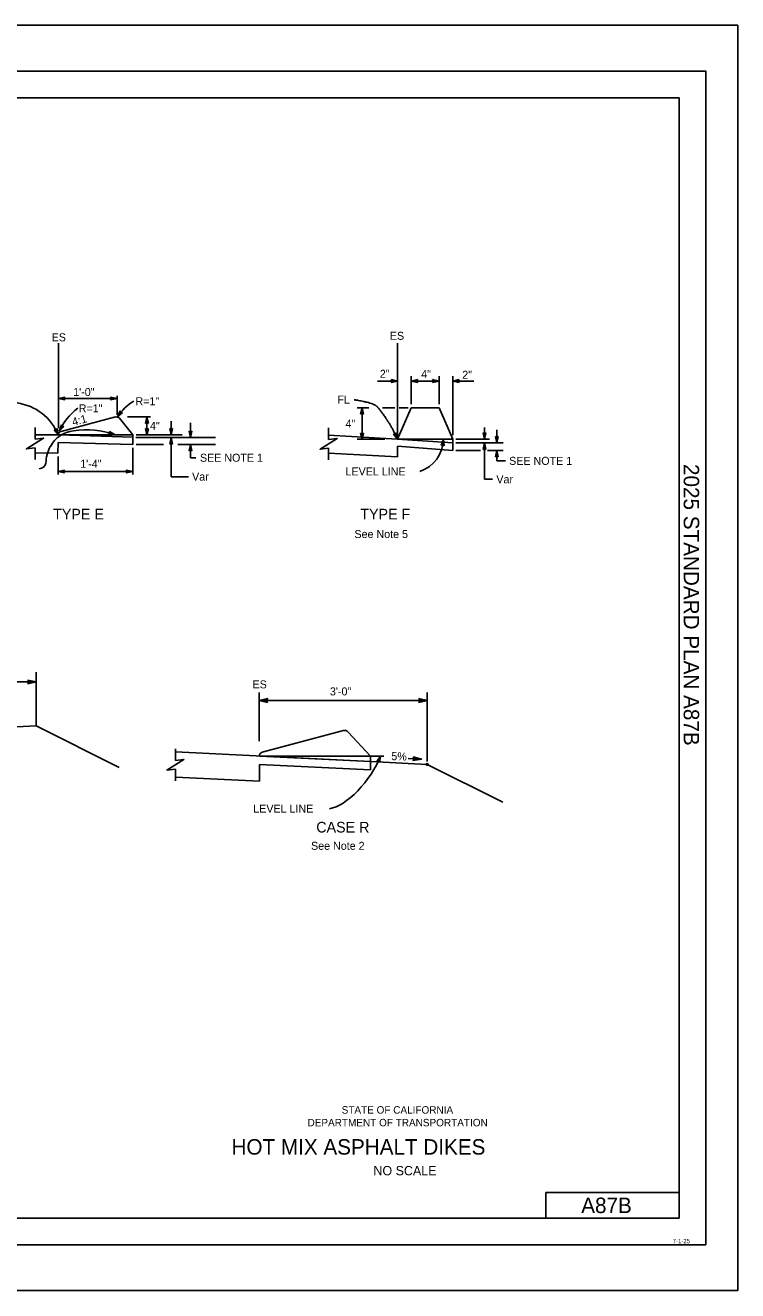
# Model space of a CAD drawing. Extents: x -894 to 866, y -472 to 714.
# Drawn here: x 198 to 866, y -472 to 714 of the extents above; entities that cross this region are included whole.
import ezdxf

# ---------------------------------------------------------------- set-up
doc = ezdxf.new("R2010")
doc.units = 0
for name, color, linetype in [('60 Nongeo Data', 7, 'Continuous'), ('border_INSIDE-BORDER-anno', 7, 'Continuous'), ('border_PLOTTING-ELEMENTS', 7, 'Continuous'), ('border_rw_22x34_Cut_Lines', 7, 'Continuous'), ('border_SHEET', 7, 'Continuous'), ('border_WITHIN-BORDER-anno', 7, 'Continuous'), ('rd_HMA-DIKE', 7, 'Continuous'), ('rd_HMA-DIKE-anno', 7, 'Continuous')]:
    doc.layers.add(name, color=color, linetype=linetype)

msp = doc.modelspace()

# ---------------------------------------------------------------- linework, layer by layer
at = {"layer": '60 Nongeo Data'}
for p, q in [((206.9, 325.6), (206.9, 336.6)), ((482.3, 325.2), (482.3, 336.2)), ((206.9, 306.6), (206.9, 317.6)), ((482.3, 306.2), (482.3, 317.2)), ((338.6, 24.5), (338.6, 35.5)), ((338.6, 5.5), (338.6, 16.5))]:
    msp.add_line(p, q, dxfattribs=at)
for points in [[(206.9, 325.6), (214.9, 326.6), (198.9, 316.6), (206.9, 317.6)], [(482.3, 325.2), (490.3, 326.2), (474.3, 316.2), (482.3, 317.2)], [(338.6, 24.5), (346.6, 25.5), (330.6, 15.5), (338.6, 16.5)]]:
    msp.add_lwpolyline(points, dxfattribs=at)
at = {"layer": 'border_PLOTTING-ELEMENTS'}
for points in [[(-894, -472.4), (866, -472.4), (866, 713.6), (-894, 713.6)], [(-864, 670.6), (836, 670.6), (836, -429.4), (-864, -429.4)]]:
    msp.add_lwpolyline(points, close=True, dxfattribs=at)
at = {"layer": 'border_rw_22x34_Cut_Lines'}
msp.add_lwpolyline([(-864, 670.6), (836, 670.6), (836, -429.4), (-864, -429.4)], close=True, dxfattribs=at)
at = {"layer": 'border_SHEET'}
for p, q in [((-814, 645.6), (811, 645.6)), ((811, 645.6), (811, -404.4)), ((685.9, -404.4), (685.9, -380.4)), ((685.9, -380.4), (810.9, -380.4)), ((811, -404.4), (-814, -404.4))]:
    msp.add_line(p, q, dxfattribs=at)
at = {"layer": 'rd_HMA-DIKE'}
for p, q in [((282.4, 346.5), (230.1, 332.5)), ((286, 345.4), (298.6, 329.7)), ((546.8, 325.7), (559.8, 355)), ((559.8, 355), (585.8, 355)), ((585.8, 355), (598.8, 325.7)), ((228.9, 329.7), (206.9, 329.7)), ((228.4, 312.4), (228.7, 322.4)), ((228.7, 322.4), (298.6, 320.7)), ((298.3, 329.7), (228.9, 329.7)), ((228.9, 329.7), (298.8, 327.4)), ((298.6, 320.7), (298.6, 329.7)), ((482.3, 329.3), (546.9, 325.7)), ((546.9, 325.7), (598.8, 322.1)), ((546.9, 325.7), (598.8, 325.7)), ((598.8, 315.2), (598.8, 325.7)), ((206.9, 313), (228.4, 312.4)), ((482.3, 312.7), (546.8, 309.1)), ((546.8, 319.1), (598.8, 315.2)), ((546.8, 309.1), (546.8, 319.1)), ((132, 53.1), (208.1, 56.9)), ((208.1, 56.9), (285.9, 18)), ((338.6, 32.6), (521.5, 23.5)), ((534, 28.7), (417.3, 28.7)), ((417.3, 20.8), (521.5, 15.6)), ((417.3, 20.8), (417.3, 5)), ((521.5, 23.5), (521.5, 15.6)), ((521.5, 23.5), (574.7, 20.9)), ((574.7, 20.9), (645.6, -14.6)), ((338.6, 8.9), (417.3, 5))]:
    msp.add_line(p, q, dxfattribs=at)
for points in [[(417.3, 28.7), (521.5, 23.5), (521.5, 28.7), (500.6, 51.1), (499.7, 51.9), (498.6, 52.5), (497.5, 52.7), (496.3, 52.5), (420, 32.3), (418.9, 31.8), (418, 30.9), (417.5, 29.8), (417.3, 28.7)], [(427.7, 28.7), (420.6, 28.7)], [(434.8, 28.7), (427.7, 28.7)], [(445.4, 28.7), (438.3, 28.7)], [(452.5, 28.7), (445.4, 28.7)], [(463.1, 28.7), (456, 28.7)], [(470.2, 28.7), (463.1, 28.7)], [(480.8, 28.7), (473.8, 28.7)], [(487.9, 28.7), (480.8, 28.7)], [(498.6, 28.7), (491.5, 28.7)], [(505.7, 28.7), (498.6, 28.7)], [(516.3, 28.7), (509.2, 28.7)], [(523.4, 28.7), (516.3, 28.7)], [(534, 28.7), (526.9, 28.7)]]:
    msp.add_lwpolyline(points, dxfattribs=at)
for radius in [0.787, 0.591, 0.394, 0.197, 0.0492]:
    msp.add_circle((574.7, 20.8), radius, dxfattribs=at)
for centre, radius, start, end in [((283.4, 343.2), 3.38, 38.8845, 107.387), ((231.9, 330.1), 3.02, 126.5127, 186.0831)]:
    msp.add_arc(centre, radius, start, end, dxfattribs=at)
at = {"layer": 'rd_HMA-DIKE-anno'}
for p, q in [((228.9, 336), (228.9, 415.7)), ((546.8, 328.9), (546.8, 415.7)), ((546.8, 380.1), (528.1, 380.1)), ((541.6, 380.1), (540.8, 381.5)), ((540.8, 381.5), (540.8, 381.5)), ((540.8, 381.5), (546.8, 380.1)), ((546.8, 380.1), (540.8, 378.8)), ((540.8, 378.8), (541.6, 380.1)), ((541, 381.1), (545.4, 380.1)), ((545.4, 380.1), (541.1, 379.2)), ((544.1, 380.1), (541.2, 379.5)), ((541.3, 380.8), (544.1, 380.1)), ((541.5, 380.4), (542.7, 380.1)), ((542.7, 380.1), (541.5, 379.9)), ((546.8, 380.1), (546.8, 380.1)), ((559.8, 358.4), (559.8, 384.7)), ((559.8, 380.1), (565.8, 381.5)), ((585.8, 380.1), (559.8, 380.1)), ((565.8, 378.8), (559.8, 380.1)), ((559.8, 380.1), (559.8, 380.1)), ((561.2, 380.1), (565.6, 381.1)), ((565.6, 379.1), (561.2, 380.1)), ((562.6, 380.1), (565.4, 380.8)), ((565.4, 379.5), (562.6, 380.1)), ((564, 380.1), (565.2, 380.4)), ((565.2, 379.9), (564, 380.1)), ((565.8, 381.5), (565, 380.1)), ((565, 380.1), (565.8, 378.8)), ((565.8, 381.5), (565.8, 381.5)), ((580.6, 380.1), (579.8, 381.5)), ((579.8, 381.5), (579.8, 381.5)), ((579.8, 381.5), (585.8, 380.1)), ((585.8, 380.1), (579.8, 378.8)), ((579.8, 378.8), (580.6, 380.1)), ((580, 381.1), (584.4, 380.1)), ((584.4, 380.1), (580.1, 379.2)), ((583.1, 380.1), (580.2, 379.5)), ((580.3, 380.8), (583.1, 380.1)), ((580.5, 380.4), (581.7, 380.1)), ((581.7, 380.1), (580.5, 379.9)), ((585.8, 358.4), (585.8, 384.7)), ((585.8, 380.1), (585.8, 380.1)), ((598.8, 329.3), (598.8, 384.7)), ((598.8, 380.1), (604.8, 381.5)), ((618.6, 380.1), (598.8, 380.1)), ((604.8, 378.8), (598.8, 380.1)), ((598.8, 380.1), (598.8, 380.1)), ((600.2, 380.1), (604.6, 381.1)), ((604.6, 379.1), (600.2, 380.1)), ((601.6, 380.1), (604.4, 380.8)), ((604.4, 379.5), (601.6, 380.1)), ((603, 380.1), (604.2, 380.4)), ((604.2, 379.9), (603, 380.1)), ((604.8, 381.5), (604, 380.1)), ((604, 380.1), (604.8, 378.8)), ((604.8, 381.5), (604.8, 381.5)), ((540.8, 378.8), (540.8, 378.8)), ((565.8, 378.8), (565.8, 378.8)), ((579.8, 378.8), (579.8, 378.8)), ((604.8, 378.8), (604.8, 378.8)), ((228.9, 363.7), (234.9, 365)), ((283.8, 363.7), (228.9, 363.7)), ((234.9, 362.4), (228.9, 363.7)), ((228.9, 363.7), (228.9, 363.7)), ((230.2, 363.7), (234.6, 364.7)), ((234.6, 362.7), (230.2, 363.7)), ((231.6, 363.7), (234.4, 364.3)), ((234.4, 363.1), (231.6, 363.7)), ((233, 363.7), (234.2, 364)), ((234.2, 363.4), (233, 363.7)), ((234.9, 365), (234.1, 363.7)), ((234.1, 363.7), (234.9, 362.4)), ((234.9, 365), (234.9, 365)), ((234.9, 362.4), (234.9, 362.4)), ((278.6, 363.7), (277.8, 365)), ((277.8, 365), (277.8, 365)), ((277.8, 365), (283.8, 363.7)), ((283.8, 363.7), (277.8, 362.4)), ((277.8, 362.4), (278.6, 363.7)), ((277.8, 362.4), (277.8, 362.4)), ((278, 364.7), (282.4, 363.7)), ((282.4, 363.7), (278, 362.7)), ((278.2, 364.3), (281, 363.7)), ((281, 363.7), (278.2, 363.1)), ((278.4, 364), (279.6, 363.7)), ((279.6, 363.7), (278.4, 363.4)), ((283.8, 348.4), (283.8, 366.3)), ((283.8, 363.7), (283.8, 363.7)), ((284.4, 346.6), (286.7, 352.3)), ((288.9, 350.7), (284.4, 346.6)), ((284.4, 346.6), (284.4, 346.6)), ((285.2, 347.7), (286.9, 351.9)), ((288.5, 350.8), (285.2, 347.7)), ((285.9, 348.8), (287, 351.5)), ((288, 350.8), (285.9, 348.8)), ((286.7, 352.3), (286.7, 352.3)), ((286.7, 352.3), (287.3, 350.9)), ((286.7, 350), (287.2, 351.1)), ((287.7, 350.8), (286.7, 350)), ((287.3, 350.9), (288.9, 350.7)), ((288.9, 350.7), (288.9, 350.7)), ((315.2, 346.5), (293.7, 346.5)), ((310.6, 340.2), (311.9, 346.2)), ((310.9, 340.4), (311.9, 344.8)), ((311.9, 342), (311.9, 346.2)), ((311.9, 346.2), (311.9, 346.2)), ((311.9, 346.2), (313.3, 340.2)), ((311.9, 344.8), (312.9, 340.4)), ((520.1, 355), (508.9, 355)), ((512.3, 349), (513.6, 355)), ((513.6, 349.8), (512.3, 349)), ((512.3, 349), (512.3, 349)), ((512.6, 349.2), (513.6, 353.6)), ((513, 349.4), (513.6, 352.2)), ((513.3, 349.6), (513.6, 350.9)), ((513.6, 355), (513.6, 355)), ((513.6, 355), (514.9, 349)), ((513.6, 325.2), (513.6, 355)), ((513.6, 353.6), (514.6, 349.2)), ((513.6, 352.2), (514.2, 349.4)), ((513.6, 350.9), (513.9, 349.6)), ((514.9, 349), (513.6, 349.8)), ((514.9, 349), (514.9, 349)), ((544.3, 355), (532.9, 355)), ((557, 355), (548.5, 355)), ((226.5, 334.4), (225, 334.5)), ((225, 334.5), (225, 334.5)), ((225, 334.5), (228.9, 329.7)), ((225.4, 334.4), (228.2, 330.9)), ((225.8, 334.4), (227.6, 332.2)), ((226.2, 334.4), (227, 333.4)), ((227.4, 335.7), (226.5, 334.4)), ((227, 333.4), (226.7, 334.6)), ((227.6, 332.2), (226.9, 335)), ((228.2, 330.9), (227.2, 335.3)), ((228.9, 329.7), (227.4, 335.7)), ((227.4, 335.7), (227.4, 335.7)), ((229.5, 333.3), (231.8, 339)), ((234, 337.4), (229.5, 333.3)), ((229.5, 333.3), (229.5, 333.3)), ((230.3, 334.4), (232, 338.6)), ((233.6, 337.5), (230.3, 334.4)), ((231.1, 335.5), (232.2, 338.2)), ((233.2, 337.5), (231.1, 335.5)), ((231.8, 339), (231.8, 339)), ((231.8, 339), (232.5, 337.6)), ((231.9, 336.7), (232.3, 337.8)), ((232.8, 337.5), (231.9, 336.7)), ((232.5, 337.6), (234, 337.4)), ((234, 337.4), (234, 337.4)), ((277, 331.4), (276.7, 332.9)), ((276.7, 332.9), (276.7, 332.9)), ((276.7, 332.9), (282, 329.8)), ((276.8, 332.5), (280.7, 330.2)), ((311.9, 341), (310.6, 340.2)), ((310.6, 340.2), (310.6, 340.2)), ((311.9, 329.7), (310.6, 335.7)), ((310.6, 335.7), (310.6, 335.7)), ((310.6, 335.7), (311.9, 334.9)), ((311.9, 331.1), (311, 335.5)), ((311.3, 340.6), (311.9, 343.4)), ((311.9, 332.5), (311.3, 335.3)), ((311.6, 340.8), (311.9, 342)), ((311.9, 333.8), (311.7, 335)), ((311.9, 343.4), (312.5, 340.6)), ((311.9, 342), (312.2, 340.8)), ((311.9, 329.7), (311.9, 342)), ((313.3, 340.2), (311.9, 341)), ((311.9, 334.9), (313.3, 335.7)), ((313.3, 335.7), (311.9, 329.7)), ((312.9, 335.5), (311.9, 331.1)), ((312.5, 335.2), (311.9, 332.5)), ((312.2, 335.1), (311.9, 333.8)), ((313.3, 340.2), (313.3, 340.2)), ((313.3, 335.7), (313.3, 335.7)), ((334.6, 329.7), (333.2, 335.7)), ((333.2, 335.7), (333.2, 335.7)), ((333.2, 335.7), (334.6, 334.9)), ((334.6, 331.1), (333.6, 335.5)), ((334.6, 332.5), (334, 335.3)), ((334.6, 333.8), (334.3, 335)), ((334.6, 329.7), (334.6, 342.5)), ((334.6, 334.9), (335.9, 335.7)), ((335.9, 335.7), (334.6, 329.7)), ((335.6, 335.5), (334.6, 331.1)), ((335.2, 335.2), (334.6, 332.5)), ((334.9, 335.1), (334.6, 333.8)), ((335.9, 335.7), (335.9, 335.7)), ((352.8, 327.1), (351.5, 333.1)), ((351.5, 333.1), (351.5, 333.1)), ((351.5, 333.1), (352.8, 332.3)), ((352.8, 328.5), (351.8, 332.8)), ((352.8, 329.8), (352.2, 332.7)), ((352.8, 331.2), (352.5, 332.4)), ((352.8, 327.1), (352.8, 340.9)), ((352.8, 332.3), (354.1, 333.1)), ((354.1, 333.1), (352.8, 327.1)), ((353.8, 332.8), (352.8, 328.4)), ((353.4, 332.6), (352.8, 329.8)), ((353.1, 332.4), (352.8, 331.2)), ((354.1, 333.1), (354.1, 333.1)), ((628.4, 325.7), (628.4, 336.7)), ((640, 325.7), (640, 334.5)), ((228.9, 329.7), (228.9, 329.7)), ((275.9, 330.3), (277, 331.4)), ((282, 329.8), (275.9, 330.3)), ((275.9, 330.3), (275.9, 330.3)), ((280.7, 330.2), (276.2, 330.6)), ((279.4, 330.6), (276.5, 330.9)), ((278.1, 331.1), (276.8, 331.2)), ((276.9, 332.1), (279.4, 330.6)), ((277, 331.7), (278.1, 331.1)), ((282, 329.8), (282, 329.8)), ((376.2, 327.1), (301.5, 327.1)), ((345, 329.7), (301.9, 329.7)), ((327.4, 320.7), (301.9, 320.7)), ((311.9, 329.7), (311.9, 329.7)), ((333.2, 321.1), (334.6, 327.1)), ((334.6, 321.9), (333.2, 321.1)), ((333.2, 321.1), (333.2, 321.1)), ((333.6, 321.3), (334.6, 325.7)), ((334, 321.5), (334.6, 324.3)), ((334.3, 321.7), (334.6, 322.9)), ((334.6, 329.7), (334.6, 329.7)), ((334.6, 290.5), (334.6, 327.1)), ((334.6, 327.1), (334.6, 327.1)), ((334.6, 327.1), (335.9, 321.1)), ((334.6, 325.7), (335.5, 321.3)), ((334.6, 324.3), (335.2, 321.5)), ((334.6, 322.9), (334.8, 321.7)), ((335.9, 321.1), (334.6, 321.9)), ((335.9, 321.1), (335.9, 321.1)), ((376.2, 320.7), (340.9, 320.7)), ((351.4, 314.7), (352.8, 320.7)), ((352.8, 327.1), (352.8, 327.1)), ((352.8, 308.3), (352.8, 320.7)), ((352.8, 320.7), (352.8, 320.7)), ((352.8, 320.7), (354.1, 314.7)), ((353.7, 327.1), (375.3, 327.1)), ((353.7, 320.7), (375.1, 320.7)), ((534.9, 325.7), (508.9, 325.7)), ((513.6, 325.2), (512.3, 331.2)), ((512.3, 331.2), (512.3, 331.2)), ((512.3, 331.2), (513.6, 330.4)), ((513.6, 326.6), (512.6, 331)), ((513.6, 328), (513, 330.8)), ((513.6, 329.4), (513.3, 330.6)), ((513.6, 330.4), (514.9, 331.2)), ((514.9, 331.2), (513.6, 325.2)), ((514.6, 331), (513.6, 326.6)), ((514.2, 330.8), (513.6, 328)), ((513.9, 330.6), (513.6, 329.4)), ((513.6, 325.2), (513.6, 325.2)), ((514.9, 331.2), (514.9, 331.2)), ((544.5, 330.4), (543, 330.5)), ((543, 330.5), (543, 330.5)), ((543, 330.5), (546.9, 325.7)), ((543.4, 330.4), (546.2, 326.9)), ((543.8, 330.4), (545.6, 328.2)), ((544.2, 330.4), (545, 329.4)), ((545.4, 331.7), (544.5, 330.4)), ((545, 329.4), (544.7, 330.6)), ((545.6, 328.2), (544.9, 331)), ((546.2, 326.9), (545.2, 331.3)), ((546.9, 325.7), (545.4, 331.7)), ((545.4, 331.7), (545.4, 331.7)), ((546.9, 325.7), (546.9, 325.7)), ((587.9, 319.8), (589.9, 325.6)), ((589.3, 320.5), (587.9, 319.8)), ((588.3, 320), (589.7, 324.3)), ((588.7, 320.2), (589.6, 322.9)), ((589.1, 320.3), (589.5, 321.5)), ((590.6, 319.5), (589.3, 320.5)), ((589.5, 321.5), (589.6, 320.3)), ((589.6, 322.9), (589.9, 320)), ((589.7, 324.3), (590.3, 319.8)), ((589.9, 325.6), (589.9, 325.6)), ((589.9, 325.6), (590.6, 319.5)), ((601.6, 325.7), (633.2, 325.7)), ((601.6, 322.1), (646, 322.1)), ((628.4, 325.7), (627.1, 331.7)), ((627.1, 331.7), (627.1, 331.7)), ((627.1, 331.7), (628.4, 330.9)), ((627.1, 316.1), (628.4, 322.1)), ((628.4, 327.1), (627.4, 331.5)), ((627.4, 316.3), (628.4, 320.7)), ((628.4, 328.5), (627.8, 331.3)), ((628.4, 329.8), (628.1, 331)), ((628.4, 330.9), (629.7, 331.7)), ((629.7, 331.7), (628.4, 325.7)), ((629.4, 331.5), (628.4, 327.1)), ((629, 331.2), (628.4, 328.5)), ((628.7, 331.1), (628.4, 329.8)), ((628.4, 325.7), (628.4, 325.7)), ((628.4, 322.1), (628.4, 288.1)), ((628.4, 322.1), (628.4, 322.1)), ((628.4, 322.1), (629.7, 316.1)), ((628.4, 320.7), (629.4, 316.3)), ((629.7, 331.7), (629.7, 331.7)), ((640.1, 322.1), (638.7, 328.1)), ((638.7, 328.1), (638.7, 328.1)), ((638.7, 328.1), (640.1, 327.3)), ((640.1, 323.5), (639.1, 327.9)), ((640.1, 324.9), (639.4, 327.7)), ((640.1, 326.2), (639.8, 327.4)), ((640.1, 327.3), (641.4, 328.1)), ((641.4, 328.1), (640.1, 322.1)), ((641, 327.9), (640.1, 323.5)), ((640.7, 327.6), (640.1, 324.9)), ((640.3, 327.5), (640.1, 326.2)), ((640.1, 322.1), (640.1, 322.1)), ((641.4, 328.1), (641.4, 328.1)), ((228.5, 292.5), (228.5, 309.4)), ((298.6, 292.5), (298.6, 317.7)), ((352.8, 315.5), (351.4, 314.7)), ((351.4, 314.7), (351.4, 314.7)), ((351.8, 314.9), (352.8, 319.3)), ((352.2, 315.1), (352.8, 317.9)), ((352.5, 315.3), (352.8, 316.5)), ((352.8, 319.3), (353.8, 314.9)), ((352.8, 317.9), (353.4, 315.1)), ((352.8, 316.5), (353.1, 315.3)), ((354.1, 314.7), (352.8, 315.5)), ((354.1, 314.7), (354.1, 314.7)), ((587.9, 319.8), (587.9, 319.8)), ((590.6, 319.5), (590.6, 319.5)), ((601.6, 315.2), (624.7, 315.2)), ((628.4, 316.9), (627.1, 316.1)), ((627.1, 316.1), (627.1, 316.1)), ((627.8, 316.5), (628.4, 319.3)), ((628.1, 316.7), (628.4, 317.9)), ((628.4, 319.3), (629, 316.5)), ((628.4, 317.9), (628.7, 316.7)), ((629.7, 316.1), (628.4, 316.9)), ((629.7, 316.1), (629.7, 316.1)), ((631.2, 315.2), (646, 315.2)), ((638.7, 309.2), (640.1, 315.2)), ((640.1, 310), (638.7, 309.2)), ((638.7, 309.2), (638.7, 309.2)), ((639.1, 309.4), (640.1, 313.8)), ((639.4, 309.7), (640.1, 312.4)), ((639.8, 309.8), (640.1, 311.1)), ((640.1, 315.2), (640.1, 305.4)), ((640.1, 315.2), (640.1, 315.2)), ((640.1, 315.2), (641.4, 309.2)), ((640.1, 313.8), (641, 309.4)), ((640.1, 312.4), (640.7, 309.6)), ((640.1, 311.1), (640.3, 309.9)), ((641.4, 309.2), (640.1, 310)), ((641.4, 309.2), (641.4, 309.2)), ((228.5, 295.4), (234.5, 296.7)), ((234.5, 296.7), (233.7, 295.4)), ((234.5, 296.7), (234.5, 296.7)), ((293.3, 295.3), (292.5, 296.7)), ((292.5, 296.7), (292.5, 296.7)), ((292.5, 296.7), (298.5, 295.3)), ((352.8, 308.3), (357.8, 308.3)), ((640.1, 305.4), (648.2, 305.4)), ((234.5, 294), (228.5, 295.4)), ((228.5, 295.4), (228.5, 295.4)), ((298.3, 295.3), (228.5, 295.3)), ((229.9, 295.4), (234.3, 296.3)), ((234.3, 294.4), (229.9, 295.4)), ((231.3, 295.4), (234.1, 296)), ((234.1, 294.7), (231.3, 295.4)), ((232.7, 295.4), (233.9, 295.6)), ((233.9, 295.1), (232.7, 295.4)), ((233.7, 295.4), (234.5, 294)), ((234.5, 294), (234.5, 294)), ((298.5, 295.3), (292.5, 294)), ((292.5, 294), (293.3, 295.3)), ((292.5, 294), (292.5, 294)), ((292.7, 296.3), (297.1, 295.3)), ((297.1, 295.3), (292.7, 294.3)), ((292.9, 295.9), (295.7, 295.3)), ((295.7, 295.3), (292.9, 294.7)), ((293.1, 295.6), (294.3, 295.3)), ((294.3, 295.3), (293.1, 295.1)), ((298.5, 295.3), (298.5, 295.3)), ((334.6, 290.5), (350.9, 290.5)), ((628.4, 288.1), (636, 288.1)), ((208.1, 56.9), (208.1, 107.2)), ((50.6, 98.1), (208.1, 98.1)), ((200.3, 99.9), (200.3, 99.9)), ((200.3, 96.4), (200.3, 96.4)), ((208.1, 98.1), (208.1, 98.1)), ((417.2, 42.6), (417.2, 88.3)), ((574.7, 23.6), (574.7, 88.3)), ((417.2, 80.8), (574.7, 80.8)), ((417.2, 80.8), (417.2, 80.8)), ((425, 82.5), (425, 82.5)), ((425, 79), (425, 79)), ((566.9, 82.5), (566.9, 82.5)), ((566.9, 79), (566.9, 79)), ((574.7, 80.8), (574.7, 80.8)), ((527.6, 23.6), (531, 28.7)), ((529.1, 23.8), (527.6, 23.6)), ((528, 23.6), (530.5, 27.4)), ((528.4, 23.7), (530, 26.1)), ((528.8, 23.8), (529.5, 24.8)), ((530, 22.6), (529.1, 23.8)), ((529.5, 24.8), (529.3, 23.6)), ((530, 26.1), (529.5, 23.2)), ((530.5, 27.4), (529.8, 22.9)), ((531, 28.7), (530, 22.6)), ((531, 28.7), (531, 28.7)), ((557, 26.4), (569.4, 25.8)), ((561.5, 24.4), (561.5, 24.4)), ((561.7, 27.9), (561.7, 27.9)), ((569.4, 25.8), (569.4, 25.8)), ((527.6, 23.6), (527.6, 23.6)), ((530, 22.6), (530, 22.6))]:
    msp.add_line(p, q, dxfattribs=at)
for points in [[(200.3, 99.9), (208.1, 98.1), (200.3, 96.4), (200.6, 96.9), (206.3, 98.1), (200.5, 99.4), (200.8, 99), (204.5, 98.1), (200.8, 97.3), (201.1, 97.8), (202.7, 98.1), (201.1, 98.5), (201.3, 98.1), (200.3, 96.4), (201.3, 98.1)], [(425, 79), (417.2, 80.8), (425, 82.5), (424.8, 82), (419.1, 80.8), (424.8, 79.5), (424.5, 79.9), (420.8, 80.8), (424.5, 81.6), (424.2, 81.1), (422.6, 80.8), (424.2, 80.4), (424, 80.8), (425, 82.5), (424, 80.8)], [(566.9, 82.5), (574.7, 80.8), (566.9, 79), (567.2, 79.5), (572.9, 80.8), (567.2, 82), (567.5, 81.6), (571.1, 80.8), (567.5, 80), (567.8, 80.4), (569.3, 80.8), (567.7, 81.1), (568, 80.8), (566.9, 79), (568, 80.8)], [(561.7, 27.9), (569.4, 25.8), (561.5, 24.4), (561.8, 24.9), (567.6, 25.9), (561.9, 27.4), (562.2, 27), (565.8, 26), (562.1, 25.3), (562.4, 25.8), (564, 26), (562.4, 26.5), (562.6, 26.1), (561.5, 24.4), (562.6, 26.1)]]:
    msp.add_lwpolyline(points, close=True, dxfattribs=at)
for centre, radius, start, end in [((183.3, 310.9), 49.2, 22.3731, 82.0445), ((321.1, 324), 43.1, 120.0379, 148.4137), ((280.4, 309.4), 56.2, 126.513, 154.8888), ((246.1, 305.4), 28.2, 96.1216, 151.4226), ((255.1, 251.9), 82.5, 70.9293, 98.3768), ((557.9, 325.9), 32, 288.286, 359.6261), ((253.5, 302.1), 36.4, 152.5585, 178.3725), ((210, 305.2), 7.45, 277.21, 344.1165)]:
    msp.add_arc(centre, radius, start, end, dxfattribs=at)
msp.add_ellipse((502.5, 19), major_axis=(-27.9, -38), ratio=0.428876, start_param=0.401906, end_param=2.122153, dxfattribs=at)
msp.add_open_spline([(546.9, 325.7), (542.5, 334.9), (537.7, 342.9), (530.2, 353.6), (525.3, 358.7), (508.3, 362.5), (506.3, 362.5)], degree=2, dxfattribs=at)

# ---------------------------------------------------------------- texts
at = {"layer": 'border_INSIDE-BORDER-anno'}
for s, height, p in [('STATE OF CALIFORNIA', 7, (494.5, -306.5)), ('DEPARTMENT OF TRANSPORTATION', 7, (462.5, -318.4)), ('HOT MIX ASPHALT DIKES', 14.5, (391.2, -344.9)), ('NO SCALE', 8.75, (524.3, -364.3))]:
    msp.add_text(s, height=height, dxfattribs=at).set_placement(p)
at = {"layer": 'border_WITHIN-BORDER-anno'}
msp.add_text('2025 STANDARD PLAN A87B', height=14.5, rotation=270, dxfattribs=at).set_placement((815.3, 302.4))
for s, height, p in [('A87B', 14.5, (719.2, -399.7)), ('7-1-25', 4, (805.1, -427.9))]:
    msp.add_text(s, height=height, dxfattribs=at).set_placement(p)
at = {"layer": 'rd_HMA-DIKE-anno'}
for s, height, p in [('ES', 7.5, (222.5, 417.4)), ('ES', 7.5, (539.7, 418.8)), ('2"', 7.5, (530.3, 383.2)), ('4"', 7.5, (569.1, 382.9)), ('2"', 7.5, (607.6, 382.3)), ('1\'-0"', 7.5, (242.7, 366.1)), ('R=1"', 7.5, (247.9, 350.8)), ('R=1"', 7.5, (301.1, 357.5)), ('FL', 7.5, (490.5, 359)), ('4"', 7.5, (314.7, 334.4)), ('4"', 7.5, (498.1, 336.4)), ('SEE NOTE 1', 7.5, (361.6, 304.5)), ('SEE NOTE 1', 7.5, (651.6, 301.6)), ('1\'-4"', 7.5, (249.3, 298.8)), ('LEVEL LINE', 7.5, (498.1, 291.7)), ('Var', 7.5, (354.2, 286.8)), ('Var', 7.5, (639.6, 284.3)), ('TYPE E', 10, (223.9, 250.4)), ('TYPE F', 10, (512, 250.4)), ('See Note 5', 7.5, (506.5, 233)), ('ES', 7.5, (410.9, 92.1)), ('3\'-0"', 7.5, (483.5, 85.5)), ('LEVEL LINE', 7.5, (411.6, -24.4)), ('CASE R', 10, (470.7, -43)), ('See Note 2', 7.5, (465.8, -59.2))]:
    msp.add_text(s, height=height, dxfattribs=at).set_placement(p)
for s, rotation, p in [('4:1', 14.9086, (242.7, 338)), ('5%', 358.1197, (541, 24.9))]:
    msp.add_text(s, height=7.5, rotation=rotation, dxfattribs=at).set_placement(p)

doc.saveas('drawing.dxf')
